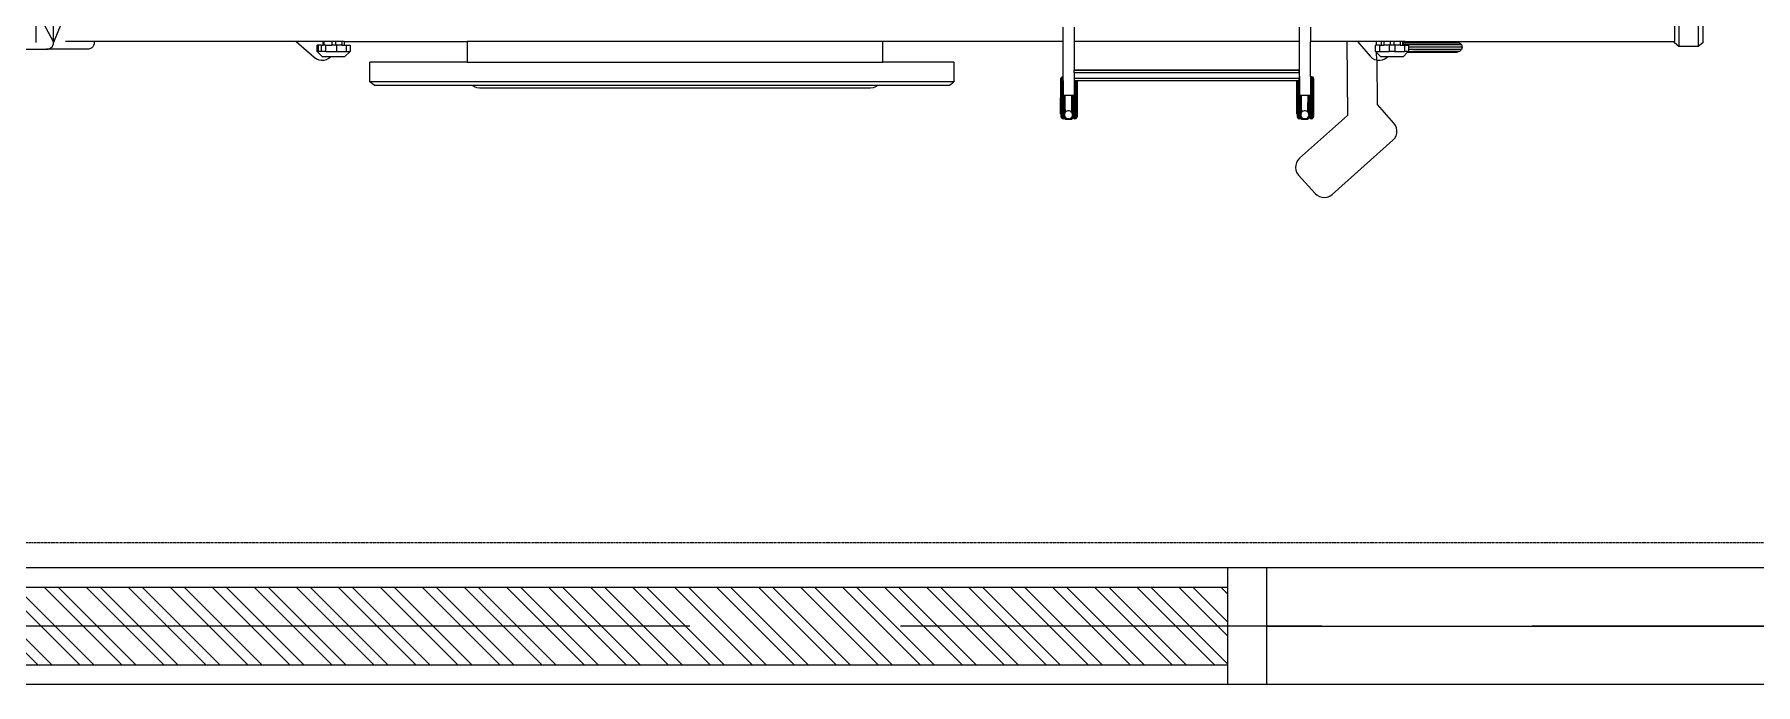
# Model space of a CAD drawing. Header units: millimetres. Extents: x -280308 to 6402717, y -14 to 2073074.
# Drawn here: x 13643 to 15850, y 256367 to 257200 of the extents above; entities that cross this region are included whole.
import ezdxf
from ezdxf.enums import TextEntityAlignment as Align

# ---------------------------------------------------------------- set-up
doc = ezdxf.new("R2010")
doc.units = ezdxf.units.MM
doc.linetypes.add('ACAD_ISO08W100', pattern=[36, 24, -3, 6, -3])
doc.linetypes.add('DASHED2', pattern=[0.375, 0.25, -0.125])
doc.layers.get('0').update_dxf_attribs({"lineweight": 0})
for name, color, linetype, lineweight in [('A-ALINE-3', 111, 'Continuous', 15), ('A-ALINE-6', 117, 'Continuous', 9), ('A-ANNOTATION', 144, 'Continuous', 0), ('A-FURN-EQPM', 177, 'Continuous', 0)]:
    doc.layers.add(name, color=color, linetype=linetype, lineweight=lineweight)
doc.layers.add('A-FILL-1', color=7, linetype='Continuous', lineweight=0, true_color=0x454545)
doc.layers.add('A-TEXT', color=254, linetype='Continuous')
doc.styles.get("Standard").update_dxf_attribs({"font": 'arial.ttf'})

# ---------------------------------------------------------------- blocks, each defined once
blk = doc.blocks.new('*U539')
at = {"layer": 'A-ANNOTATION', "linetype": 'ACAD_ISO08W100', "ltscale": 0.25}
blk.add_lwpolyline([(0, -7.6411), (0, -228.3482)], dxfattribs=at)
at = {"layer": 'A-TEXT'}
blk.add_attdef('N', text='', height=0.9, dxfattribs=at).set_placement((0, 2.75), align=Align.MIDDLE_CENTER)
blk = doc.blocks.new('A$Cf37525da')
at = {"color": 124, "xscale": -360.0000000000001, "yscale": 360.0000000000001, "zscale": 360.0000000000001, "rotation": 270}
blk.add_blockref('*U539', (4643.8, -19600), dxfattribs=at)
blk = doc.blocks.new('A$C869c044f')
at = {"layer": 'A-FILL-1', "ltscale": 0.25}
h = blk.add_hatch(dxfattribs=at)
h.set_pattern_fill('ANSI32', color=256, scale=4, angle=270)
h.set_pattern_definition([(315, (89059.34, 69570.53), (26.940768, 26.940768), []), (315, (89059.34, 69552.57), (26.940768, 26.940768), [])])
h.paths.add_polyline_path([(49217.2, -35107.7), (49217.2, -35007.7), (43917.2, -35007.7), (43917.2, -35107.7)])
h.paths.add_polyline_path([(49592.2, -35107.7), (49592.2, -35007.7), (49217.2, -35007.7), (49217.2, -35107.7)])
h.paths.add_polyline_path([(71317.2, -35007.7), (71317.2, -35107.7), (72667.2, -35107.7), (72667.2, -35007.7)])
h.paths.add_polyline_path([(65679.7, -35107.7), (65679.7, -35007.7), (50592.2, -35007.7), (50592.2, -35107.7)])
h.paths.add_polyline_path([(66679.7, -35007.7), (66679.7, -35107.7), (70317.2, -35107.7), (70317.2, -35007.7)])
at = {"layer": 'A-ALINE-3', "linetype": 'Continuous'}
for points in [[(50592.2, -35007.7), (65679.7, -35007.7)], [(65679.7, -35107.7), (50592.2, -35107.7)]]:
    blk.add_lwpolyline(points, dxfattribs=at)
at = {"layer": 'A-ALINE-6'}
for p, q in [((65729.7, -35132.7), (65729.7, -34982.7)), ((65729.7, -35057.7), (66629.7, -35057.7))]:
    blk.add_line(p, q, dxfattribs=at)
blk.add_lwpolyline([(49217.2, -34982.7), (72667.2, -34982.7), (72667.2, -35132.7), (49217.2, -35132.7)], dxfattribs=at)
blk.add_lwpolyline([(65679.7, -34982.7), (66679.7, -34982.7), (66679.7, -35132.7), (65679.7, -35132.7)], close=True, dxfattribs=at)
blk = doc.blocks.new('A$C872eac23')
at = {"color": 0, "linetype": 'ByBlock', "lineweight": -2}
for p, q in [((0.5416, -0.0018), (0.5416, -0.0511)), ((0.4909, -0.0378), (0.5317, -0.0594)), ((0.5331, -0.0378), (0.4909, -0.0378)), ((0.5327, -0.06), (0.4982, -0.06)), ((0.5099, -0.0694), (0.5327, -0.06)), ((0.5317, -0.0595), (0.5317, -0.0594)), ((0.5317, -0.0594), (0.5327, -0.06)), ((0.5348, -0.0597), (0.5327, -0.06)), ((0.5366, -0.0591), (0.5348, -0.0597)), ((0.5383, -0.058), (0.5366, -0.0591)), ((0.5396, -0.0566), (0.5383, -0.058)), ((0.5407, -0.055), (0.5396, -0.0566)), ((0.5413, -0.0531), (0.5407, -0.055)), ((0.5416, -0.0511), (0.5413, -0.0531)), ((0.5416, -0.1034), (0.5416, -0.0511)), ((0.5317, -0.1122), (0.5317, -0.0752)), ((0.5366, -0.1113), (0.5383, -0.1103)), ((0.5383, -0.1103), (0.5396, -0.1089)), ((0.5396, -0.1089), (0.5407, -0.1072)), ((0.5407, -0.1072), (0.5413, -0.1054)), ((0.5413, -0.1054), (0.5416, -0.1034)), ((0.5317, -0.1122), (0.5327, -0.1122)), ((0.5317, -0.371), (0.5317, -0.1122)), ((0.5327, -0.1122), (0.5348, -0.112)), ((0.5348, -0.112), (0.5366, -0.1113)), ((0.5317, -0.371), (0.5519, -0.3941)), ((0.5317, -0.4056), (0.5317, -0.371)), ((0.5519, -0.3941), (0.5539, -0.397)), ((0.5539, -0.397), (0.5551, -0.4002)), ((0.5363, -0.4056), (0.5317, -0.4056)), ((0.5317, -0.4064), (0.5317, -0.4056)), ((0.5317, -0.4064), (0.5363, -0.4064)), ((0.5317, -0.4167), (0.5317, -0.4064)), ((0.5317, -0.4167), (0.5363, -0.4167)), ((0.5317, -0.4214), (0.5317, -0.4167)), ((0.5363, -0.3993), (0.5363, -0.3981)), ((0.5444, -0.3981), (0.5363, -0.3981)), ((0.5363, -0.403), (0.5363, -0.3993)), ((0.5363, -0.3993), (0.5444, -0.3993)), ((0.5363, -0.403), (0.5363, -0.4056)), ((0.5363, -0.403), (0.5444, -0.403)), ((0.5363, -0.4064), (0.5363, -0.4056)), ((0.5363, -0.4086), (0.5363, -0.4064)), ((0.5363, -0.4086), (0.5444, -0.4086)), ((0.5363, -0.4086), (0.5363, -0.4167)), ((0.5363, -0.4214), (0.5363, -0.4167)), ((0.5444, -0.3993), (0.5444, -0.3981)), ((0.5511, -0.405), (0.5444, -0.3981)), ((0.5444, -0.403), (0.5444, -0.3993)), ((0.5444, -0.4086), (0.5444, -0.403)), ((0.5444, -0.4086), (0.5444, -0.4227)), ((0.5511, -0.4149), (0.5511, -0.405)), ((0.5528, -0.4131), (0.5511, -0.4149)), ((0.5511, -0.4332), (0.5511, -0.4149)), ((0.5545, -0.4101), (0.5528, -0.4131)), ((0.5554, -0.4069), (0.5545, -0.4101)), ((0.5551, -0.4002), (0.5556, -0.4035)), ((0.5556, -0.4035), (0.5554, -0.4069)), ((0.5317, -0.4214), (0.5363, -0.4214)), ((0.5317, -0.4294), (0.5317, -0.4214)), ((0.5317, -0.4294), (0.5363, -0.4294)), ((0.5317, -0.4326), (0.5317, -0.4294)), ((0.5317, -0.4326), (0.5363, -0.4326)), ((0.5317, -0.4326), (0.5317, -0.5902)), ((0.5363, -0.4227), (0.5363, -0.4214)), ((0.5363, -0.4227), (0.5444, -0.4227)), ((0.5363, -0.4294), (0.5363, -0.4227)), ((0.5363, -0.4294), (0.5363, -0.4326)), ((0.5363, -0.4326), (0.5363, -0.4352)), ((0.5363, -0.4352), (0.5444, -0.4352)), ((0.5363, -0.4352), (0.5363, -0.4401)), ((0.5363, -0.4401), (0.5444, -0.4401)), ((0.5444, -0.4227), (0.5444, -0.4352)), ((0.5444, -0.4401), (0.5511, -0.4332)), ((0.5444, -0.4352), (0.5444, -0.4401)), ((0.5834, -0.4657), (0.5579, -0.4657)), ((0.5579, -0.5902), (0.5579, -0.4657)), ((0.5875, -0.471), (0.5834, -0.4657)), ((0.5834, -1.2141), (0.5834, -0.4657)), ((0.5875, -0.471), (0.5875, -0.5962)), ((0.5317, -0.5902), (0.5579, -0.5902)), ((0.5317, -1.1233), (0.5317, -0.5902)), ((0.5579, -0.5902), (0.5579, -1.1233)), ((0.5875, -0.5962), (0.5893, -0.5991)), ((0.5875, -0.5962), (0.5875, -1.1173)), ((0.5893, -0.5991), (0.5905, -0.6024)), ((0.5905, -0.6024), (0.5909, -0.6061)), ((0.5909, -0.6061), (0.5909, -1.1074)), ((0.5579, -1.1233), (0.5317, -1.1233)), ((0.5317, -1.3546), (0.5317, -1.1233)), ((0.5579, -1.2141), (0.5579, -1.1233)), ((0.5893, -1.1144), (0.5875, -1.1173)), ((0.5875, -1.1173), (0.5875, -1.2088)), ((0.5905, -1.1111), (0.5893, -1.1144)), ((0.5909, -1.1074), (0.5905, -1.1111)), ((0.5875, -1.2088), (0.5834, -1.2141)), ((0.5579, -1.2141), (0.5834, -1.2141)), ((0.5317, -1.3546), (0.5133, -1.3546)), ((0.5767, -1.3546), (0.5317, -1.3546)), ((0.577, -1.353), (0.5766, -1.3544)), ((0.5766, -1.3544), (0.5767, -1.3546)), ((0.5821, -1.3544), (0.5766, -1.3544)), ((0.582, -1.3546), (0.5767, -1.3546)), ((0.578, -1.352), (0.577, -1.353)), ((0.577, -1.353), (0.6302, -1.353)), ((0.5781, -1.352), (0.578, -1.352)), ((0.5793, -1.3517), (0.5781, -1.352)), ((0.5781, -1.352), (0.629, -1.352)), ((0.5828, -1.3517), (0.5793, -1.3517)), ((0.582, -1.3546), (0.5821, -1.3544)), ((0.5822, -1.3546), (0.582, -1.3546)), ((0.5821, -1.3544), (0.5822, -1.3544)), ((0.5822, -1.3544), (0.6306, -1.3543)), ((0.5822, -1.3544), (0.5822, -1.3546)), ((0.5822, -1.3546), (0.6005, -1.3546)), ((0.583, -1.3513), (0.5828, -1.3517)), ((0.5828, -1.3517), (0.6247, -1.3516)), ((0.6245, -1.3512), (0.583, -1.3513)), ((0.6005, -1.3546), (0.6005, -1.3557)), ((0.6005, -1.3557), (0.6005, -1.356)), ((0.6005, -1.3557), (0.6302, -1.3557)), ((0.6005, -1.356), (0.6005, -1.3572)), ((0.6005, -1.3572), (0.6005, -1.3654)), ((0.6189, -1.3572), (0.6005, -1.3572)), ((0.6005, -1.3654), (0.6005, -1.3667)), ((0.6189, -1.3654), (0.6005, -1.3654)), ((0.6005, -1.3667), (0.6005, -1.3669)), ((0.6005, -1.3667), (0.6253, -1.3667)), ((0.6005, -1.3669), (0.6005, -1.3673)), ((0.6005, -1.3669), (0.6253, -1.3669)), ((0.6005, -1.3673), (0.629, -1.3672)), ((0.6005, -1.3673), (0.6005, -1.3683)), ((0.6005, -1.3683), (0.6302, -1.3682)), ((0.6085, -1.3559), (0.6099, -1.3559)), ((0.6129, -1.3559), (0.6149, -1.3559)), ((0.617, -1.3559), (0.6191, -1.3559)), ((0.6189, -1.3572), (0.6227, -1.3571)), ((0.6228, -1.3655), (0.6189, -1.3654)), ((0.6271, -1.3559), (0.6205, -1.3559)), ((0.6205, -1.3613), (0.6206, -1.3603)), ((0.6206, -1.3623), (0.6205, -1.3613)), ((0.6206, -1.3603), (0.6209, -1.3593)), ((0.6209, -1.3633), (0.6206, -1.3623)), ((0.6209, -1.3593), (0.6214, -1.3584)), ((0.6214, -1.3642), (0.6209, -1.3633)), ((0.6214, -1.3584), (0.622, -1.3576)), ((0.6221, -1.3649), (0.6214, -1.3642)), ((0.622, -1.3576), (0.6227, -1.3571)), ((0.6228, -1.3655), (0.6221, -1.3649)), ((0.6227, -1.3571), (0.6228, -1.357)), ((0.6228, -1.357), (0.6237, -1.3565)), ((0.6228, -1.3656), (0.6228, -1.3655)), ((0.6237, -1.3661), (0.6228, -1.3656)), ((0.6237, -1.3565), (0.6247, -1.3562)), ((0.6247, -1.3663), (0.6237, -1.3661)), ((0.6247, -1.3516), (0.6245, -1.3512)), ((0.6247, -1.3516), (0.6277, -1.3516)), ((0.6247, -1.3562), (0.6257, -1.3561)), ((0.6257, -1.3664), (0.6247, -1.3663)), ((0.6253, -1.3667), (0.6253, -1.3669)), ((0.6253, -1.3667), (0.6301, -1.3667)), ((0.6253, -1.3669), (0.6278, -1.3669)), ((0.6257, -1.3561), (0.6267, -1.3562)), ((0.6257, -1.3561), (0.6257, -1.3561)), ((0.6257, -1.3664), (0.6267, -1.3663)), ((0.6267, -1.3562), (0.6277, -1.3565)), ((0.6277, -1.3661), (0.6267, -1.3663)), ((0.6287, -1.3559), (0.6275, -1.3559)), ((0.6277, -1.3516), (0.6278, -1.3516)), ((0.6277, -1.3516), (0.6277, -1.3516)), ((0.6277, -1.3565), (0.6286, -1.357)), ((0.6286, -1.3656), (0.6277, -1.3661)), ((0.6278, -1.3516), (0.629, -1.352)), ((0.6278, -1.3669), (0.629, -1.3672)), ((0.6288, -1.3572), (0.6286, -1.357)), ((0.6286, -1.3656), (0.6289, -1.3654)), ((0.6288, -1.3654), (0.6286, -1.3656)), ((0.6288, -1.3572), (0.6289, -1.3572)), ((0.6288, -1.3572), (0.6293, -1.3576)), ((0.6294, -1.3649), (0.6288, -1.3654)), ((0.6288, -1.3654), (0.6289, -1.3654)), ((0.6289, -1.3572), (0.6293, -1.3576)), ((0.6289, -1.3572), (0.631, -1.3572)), ((0.6289, -1.3654), (0.6304, -1.3654)), ((0.629, -1.352), (0.6292, -1.352)), ((0.629, -1.3672), (0.6292, -1.3672)), ((0.6291, -1.3559), (0.6297, -1.3559)), ((0.6292, -1.352), (0.6302, -1.353)), ((0.6292, -1.3672), (0.6302, -1.3682)), ((0.6293, -1.3576), (0.63, -1.3584)), ((0.63, -1.3641), (0.6294, -1.3649)), ((0.63, -1.3559), (0.6298, -1.3559)), ((0.6302, -1.3557), (0.63, -1.3559)), ((0.6301, -1.3559), (0.63, -1.3559)), ((0.6305, -1.3593), (0.63, -1.3584)), ((0.6305, -1.3633), (0.63, -1.3641)), ((0.631, -1.3572), (0.6301, -1.3559)), ((0.631, -1.3654), (0.6301, -1.3667)), ((0.6302, -1.353), (0.6306, -1.3543)), ((0.6306, -1.3543), (0.6302, -1.3557)), ((0.6302, -1.3682), (0.6306, -1.3696)), ((0.631, -1.3654), (0.6304, -1.3654)), ((0.6308, -1.3603), (0.6305, -1.3593)), ((0.6308, -1.3623), (0.6305, -1.3633)), ((0.6309, -1.3613), (0.6308, -1.3603)), ((0.6308, -1.3623), (0.6309, -1.3613)), ((0.631, -1.3572), (0.631, -1.3654)), ((0.5133, -1.3687), (0.5317, -1.3687)), ((0.5317, -1.6575), (0.5317, -1.3687)), ((0.5317, -1.3687), (0.5679, -1.3687)), ((0.5679, -1.3687), (0.5679, -1.6573)), ((0.5679, -1.3687), (0.5683, -1.3687)), ((0.5683, -1.3687), (0.5683, -1.6573)), ((0.5714, -1.3687), (0.5683, -1.3687)), ((0.5714, -1.3687), (0.5714, -1.6573)), ((0.5714, -1.3687), (0.5786, -1.3687)), ((0.5786, -1.3687), (0.5786, -1.6573)), ((0.5786, -1.3687), (0.5818, -1.3687)), ((0.5818, -1.3687), (0.5818, -1.6573)), ((0.5818, -1.3687), (0.5822, -1.3687)), ((0.5822, -1.3697), (0.5822, -1.3687)), ((0.5822, -1.3687), (0.6005, -1.3687)), ((0.5822, -1.3697), (0.6306, -1.3696)), ((0.5822, -1.3711), (0.5822, -1.3697)), ((0.5822, -1.3711), (0.6302, -1.371)), ((0.5822, -1.3721), (0.5822, -1.3711)), ((0.5822, -1.3721), (0.6291, -1.372)), ((0.5822, -1.3724), (0.5822, -1.3721)), ((0.5822, -1.6547), (0.5822, -1.3724)), ((0.5822, -1.3724), (0.583, -1.3724)), ((0.583, -1.3724), (0.583, -1.3725)), ((0.6246, -1.3724), (0.583, -1.3724)), ((0.583, -1.3725), (0.6245, -1.3725)), ((0.6005, -1.3683), (0.6005, -1.3687)), ((0.6246, -1.3724), (0.6245, -1.3725)), ((0.6246, -1.3724), (0.6277, -1.3724)), ((0.6278, -1.3723), (0.6277, -1.3724)), ((0.6279, -1.3724), (0.6278, -1.3723)), ((0.6291, -1.372), (0.6279, -1.3724)), ((0.6291, -1.372), (0.6292, -1.372)), ((0.6302, -1.371), (0.6292, -1.372)), ((0.6306, -1.3696), (0.6302, -1.371)), ((0.5822, -1.655), (0.5822, -1.6547)), ((0.5822, -1.6547), (0.5828, -1.6547)), ((0.5822, -1.656), (0.5822, -1.655)), ((0.5822, -1.655), (0.629, -1.655)), ((0.583, -1.6543), (0.5828, -1.6547)), ((0.5828, -1.6547), (0.6247, -1.6546)), ((0.6245, -1.6542), (0.583, -1.6543)), ((0.6247, -1.6546), (0.6245, -1.6542)), ((0.6247, -1.6546), (0.6277, -1.6546)), ((0.6277, -1.6546), (0.6278, -1.6546)), ((0.6277, -1.6546), (0.6277, -1.6546)), ((0.6278, -1.6546), (0.629, -1.655)), ((0.6292, -1.655), (0.629, -1.655)), ((0.6292, -1.655), (0.6302, -1.656)), ((0.6837, -1.6552), (0.6867, -1.6536)), ((0.6867, -1.6536), (0.69, -1.6527)), ((0.69, -1.6527), (0.6933, -1.6525)), ((0.6933, -1.6525), (0.6967, -1.653)), ((0.6967, -1.653), (0.6999, -1.6543)), ((0.6999, -1.6543), (0.7028, -1.6563)), ((0.5317, -1.6575), (0.5133, -1.6575)), ((0.5133, -1.6716), (0.5317, -1.6716)), ((0.5766, -1.6575), (0.5317, -1.6575)), ((0.5317, -1.7181), (0.5317, -1.6716)), ((0.5769, -1.6716), (0.5317, -1.6716)), ((0.5679, -1.6573), (0.5683, -1.6573)), ((0.5714, -1.6573), (0.5683, -1.6573)), ((0.5714, -1.6573), (0.5766, -1.6573)), ((0.5766, -1.6573), (0.5766, -1.6574)), ((0.5766, -1.6573), (0.5786, -1.6573)), ((0.5766, -1.6574), (0.5766, -1.6575)), ((0.5766, -1.6574), (0.5821, -1.6574)), ((0.5821, -1.6575), (0.5766, -1.6575)), ((0.5769, -1.6716), (0.5766, -1.6727)), ((0.5766, -1.6727), (0.6306, -1.6726)), ((0.5766, -1.6727), (0.577, -1.6741)), ((0.5769, -1.6716), (0.6005, -1.6716)), ((0.577, -1.6741), (0.6302, -1.674)), ((0.577, -1.6741), (0.578, -1.6751)), ((0.5782, -1.6751), (0.578, -1.6751)), ((0.5782, -1.6751), (0.6291, -1.675)), ((0.5782, -1.6751), (0.5794, -1.6754)), ((0.5818, -1.6573), (0.5786, -1.6573)), ((0.5794, -1.6754), (0.583, -1.6754)), ((0.5818, -1.6573), (0.5822, -1.6573)), ((0.5821, -1.6575), (0.5821, -1.6574)), ((0.5821, -1.6574), (0.5822, -1.6574)), ((0.5822, -1.6575), (0.5821, -1.6575)), ((0.5822, -1.6573), (0.5822, -1.656)), ((0.5822, -1.656), (0.6302, -1.656)), ((0.5822, -1.6574), (0.6306, -1.6573)), ((0.5822, -1.6574), (0.5822, -1.6575)), ((0.5822, -1.6575), (0.6005, -1.6575)), ((0.583, -1.6754), (0.583, -1.6756)), ((0.583, -1.6754), (0.6246, -1.6754)), ((0.583, -1.6756), (0.6245, -1.6755)), ((0.6005, -1.6575), (0.6005, -1.6587)), ((0.6005, -1.6587), (0.6005, -1.659)), ((0.6005, -1.6587), (0.6302, -1.6587)), ((0.6005, -1.659), (0.6005, -1.6602)), ((0.6005, -1.6602), (0.6005, -1.6685)), ((0.6189, -1.6602), (0.6005, -1.6602)), ((0.6189, -1.6684), (0.6005, -1.6685)), ((0.6005, -1.6685), (0.6005, -1.6697)), ((0.6005, -1.6697), (0.6005, -1.6699)), ((0.6005, -1.6697), (0.6253, -1.6697)), ((0.6005, -1.6699), (0.6005, -1.6703)), ((0.6005, -1.6699), (0.6253, -1.6699)), ((0.6005, -1.6703), (0.6005, -1.6713)), ((0.6005, -1.6703), (0.629, -1.6703)), ((0.6005, -1.6713), (0.6005, -1.6716)), ((0.6005, -1.6713), (0.6302, -1.6713)), ((0.6085, -1.659), (0.6099, -1.659)), ((0.6129, -1.659), (0.6149, -1.659)), ((0.617, -1.6589), (0.6191, -1.6589)), ((0.6189, -1.6602), (0.6227, -1.6601)), ((0.6228, -1.6685), (0.6189, -1.6684)), ((0.6271, -1.6589), (0.6205, -1.6589)), ((0.6205, -1.6643), (0.6206, -1.6633)), ((0.6206, -1.6653), (0.6205, -1.6643)), ((0.6206, -1.6633), (0.6209, -1.6623)), ((0.6209, -1.6663), (0.6206, -1.6653)), ((0.6209, -1.6623), (0.6214, -1.6614)), ((0.6214, -1.6672), (0.6209, -1.6663)), ((0.6214, -1.6614), (0.622, -1.6606)), ((0.6221, -1.668), (0.6214, -1.6672)), ((0.622, -1.6606), (0.6227, -1.6601)), ((0.6228, -1.6685), (0.6221, -1.668)), ((0.6227, -1.6601), (0.6228, -1.66)), ((0.6228, -1.66), (0.6237, -1.6595)), ((0.6228, -1.6686), (0.6228, -1.6685)), ((0.6237, -1.6691), (0.6228, -1.6686)), ((0.6237, -1.6595), (0.6247, -1.6592)), ((0.6247, -1.6694), (0.6237, -1.6691)), ((0.6246, -1.6754), (0.6245, -1.6755)), ((0.6246, -1.6754), (0.6279, -1.6754)), ((0.6247, -1.6592), (0.6257, -1.6591)), ((0.6257, -1.6695), (0.6247, -1.6694)), ((0.6253, -1.6697), (0.6253, -1.6699)), ((0.6253, -1.6697), (0.6301, -1.6697)), ((0.6253, -1.6699), (0.6277, -1.6699)), ((0.6257, -1.6591), (0.6267, -1.6592)), ((0.6257, -1.6591), (0.6257, -1.6591)), ((0.6257, -1.6695), (0.6267, -1.6694)), ((0.6263, -1.719), (0.6811, -1.6576)), ((0.6267, -1.6592), (0.6277, -1.6595)), ((0.6277, -1.6691), (0.6267, -1.6694)), ((0.6287, -1.6589), (0.6275, -1.6589)), ((0.6277, -1.6595), (0.6286, -1.66)), ((0.6286, -1.6686), (0.6277, -1.6691)), ((0.6278, -1.6699), (0.6277, -1.6699)), ((0.6278, -1.6699), (0.6278, -1.6699)), ((0.6278, -1.6699), (0.629, -1.6703)), ((0.6291, -1.675), (0.6279, -1.6754)), ((0.6288, -1.6602), (0.6286, -1.66)), ((0.6286, -1.6686), (0.6289, -1.6684)), ((0.6288, -1.6684), (0.6286, -1.6686)), ((0.6288, -1.6602), (0.6289, -1.6602)), ((0.6288, -1.6602), (0.6293, -1.6606)), ((0.6294, -1.6679), (0.6288, -1.6684)), ((0.6288, -1.6684), (0.6289, -1.6684)), ((0.6289, -1.6602), (0.6293, -1.6606)), ((0.6289, -1.6602), (0.631, -1.6602)), ((0.6289, -1.6684), (0.6304, -1.6684)), ((0.629, -1.6703), (0.6292, -1.6703)), ((0.6291, -1.6589), (0.6297, -1.6589)), ((0.6292, -1.675), (0.6291, -1.675)), ((0.6292, -1.6703), (0.6302, -1.6713)), ((0.6302, -1.674), (0.6292, -1.675)), ((0.6293, -1.6606), (0.63, -1.6614)), ((0.63, -1.6672), (0.6294, -1.6679)), ((0.63, -1.6589), (0.6298, -1.6589)), ((0.6302, -1.6587), (0.63, -1.6589)), ((0.6301, -1.6589), (0.63, -1.6589)), ((0.6305, -1.6623), (0.63, -1.6614)), ((0.6305, -1.6663), (0.63, -1.6672)), ((0.631, -1.6602), (0.6301, -1.6589)), ((0.631, -1.6684), (0.6301, -1.6697)), ((0.6302, -1.656), (0.6306, -1.6573)), ((0.6306, -1.6573), (0.6302, -1.6587)), ((0.6302, -1.6713), (0.6306, -1.6726)), ((0.6306, -1.6726), (0.6302, -1.674)), ((0.631, -1.6684), (0.6304, -1.6684)), ((0.6308, -1.6633), (0.6305, -1.6623)), ((0.6308, -1.6653), (0.6305, -1.6663)), ((0.6309, -1.6643), (0.6308, -1.6633)), ((0.6308, -1.6653), (0.6309, -1.6643)), ((0.631, -1.6602), (0.631, -1.6684)), ((0.6811, -1.6576), (0.6837, -1.6552)), ((0.7028, -1.6563), (0.7265, -1.6775)), ((0.7277, -1.6992), (0.658, -1.7773)), ((0.7265, -1.6775), (0.7288, -1.6801)), ((0.7298, -1.6963), (0.7277, -1.6992)), ((0.7288, -1.6801), (0.7305, -1.6831)), ((0.7311, -1.6931), (0.7298, -1.6963)), ((0.7305, -1.6831), (0.7314, -1.6864)), ((0.7316, -1.6898), (0.7311, -1.6931)), ((0.7314, -1.6864), (0.7316, -1.6898)), ((0.5317, -1.7181), (0.6263, -1.719)), ((0.5317, -1.7319), (0.5317, -1.7181)), ((0.5317, -1.7319), (0.5504, -1.7483)), ((0.5317, -1.7563), (0.5317, -1.7319)), ((0.5363, -1.7563), (0.5317, -1.7563)), ((0.5317, -1.7626), (0.5317, -1.7563)), ((0.5363, -1.7626), (0.5317, -1.7626)), ((0.5317, -1.7658), (0.5317, -1.7626)), ((0.5444, -1.7551), (0.5363, -1.7551)), ((0.5363, -1.7563), (0.5363, -1.7551)), ((0.5363, -1.76), (0.5363, -1.7563)), ((0.5363, -1.76), (0.5363, -1.7626)), ((0.5363, -1.76), (0.5444, -1.76)), ((0.5363, -1.7626), (0.5363, -1.7658)), ((0.5456, -1.7564), (0.5444, -1.7551)), ((0.5444, -1.7551), (0.5444, -1.76)), ((0.5444, -1.76), (0.5444, -1.7725)), ((0.5511, -1.762), (0.5456, -1.7564)), ((0.5552, -1.7565), (0.5456, -1.7564)), ((0.5504, -1.7483), (0.5528, -1.7509)), ((0.5511, -1.7708), (0.5511, -1.762)), ((0.5528, -1.7509), (0.5545, -1.7539)), ((0.5551, -1.7638), (0.5539, -1.767)), ((0.5545, -1.7539), (0.5552, -1.7565)), ((0.5556, -1.7605), (0.5551, -1.7638)), ((0.5552, -1.7565), (0.6122, -1.757)), ((0.5552, -1.7565), (0.5554, -1.7571)), ((0.5554, -1.7571), (0.5556, -1.7605)), ((0.6122, -1.757), (0.6126, -1.7574)), ((0.6364, -1.7786), (0.6126, -1.7574)), ((0.5317, -1.7658), (0.5363, -1.7658)), ((0.5317, -1.7738), (0.5317, -1.7658)), ((0.5317, -1.7738), (0.5363, -1.7738)), ((0.5317, -1.7785), (0.5317, -1.7738)), ((0.5317, -1.7785), (0.5363, -1.7785)), ((0.5317, -1.7865), (0.5317, -1.7785)), ((0.5317, -1.7865), (0.5363, -1.7865)), ((0.5317, -1.7896), (0.5317, -1.7865)), ((0.5363, -1.7725), (0.5363, -1.7658)), ((0.5363, -1.7725), (0.5444, -1.7725)), ((0.5363, -1.7738), (0.5363, -1.7725)), ((0.5363, -1.7785), (0.5363, -1.7738)), ((0.5363, -1.7798), (0.5363, -1.7785)), ((0.5363, -1.7798), (0.5444, -1.7798)), ((0.5363, -1.7865), (0.5363, -1.7798)), ((0.5363, -1.7865), (0.5363, -1.7896)), ((0.5444, -1.7798), (0.5444, -1.7725)), ((0.5444, -1.7798), (0.5444, -1.7922)), ((0.5519, -1.7699), (0.5511, -1.7708)), ((0.5511, -1.7903), (0.5511, -1.7708)), ((0.5539, -1.767), (0.5519, -1.7699)), ((0.6393, -1.7806), (0.6364, -1.7786)), ((0.6424, -1.7819), (0.6393, -1.7806)), ((0.6458, -1.7825), (0.6424, -1.7819)), ((0.6491, -1.7823), (0.6458, -1.7825)), ((0.6524, -1.7813), (0.6491, -1.7823)), ((0.6554, -1.7797), (0.6524, -1.7813)), ((0.658, -1.7773), (0.6554, -1.7797)), ((0.5317, -1.7896), (0.5346, -1.7896)), ((0.5317, -1.7929), (0.5317, -1.7896)), ((0.5319, -1.7928), (0.5317, -1.7929)), ((0.5317, -1.7929), (0.5317, -1.8641)), ((0.5324, -1.7922), (0.5319, -1.7928)), ((0.5319, -1.8528), (0.5319, -1.7928)), ((0.5333, -1.7912), (0.5324, -1.7922)), ((0.5324, -1.7922), (0.5324, -1.8528)), ((0.5346, -1.7896), (0.5333, -1.7912)), ((0.5333, -1.7912), (0.5333, -1.8627)), ((0.5346, -1.7896), (0.5356, -1.7896)), ((0.5356, -1.7896), (0.5363, -1.7896)), ((0.5356, -1.7896), (0.5356, -1.8651)), ((0.5363, -1.7896), (0.5363, -1.7922)), ((0.5363, -1.7922), (0.5444, -1.7922)), ((0.5363, -1.7922), (0.5363, -1.7971)), ((0.5363, -1.7971), (0.5388, -1.7971)), ((0.5388, -1.7971), (0.542, -1.7971)), ((0.5388, -1.866), (0.5388, -1.7971)), ((0.542, -1.7971), (0.5444, -1.7971)), ((0.542, -1.8651), (0.542, -1.7971)), ((0.5444, -1.7959), (0.5444, -1.7922)), ((0.5444, -1.7971), (0.5444, -1.7959)), ((0.5444, -1.7971), (0.5452, -1.7962)), ((0.5444, -1.7971), (0.5444, -1.7971)), ((0.5444, -1.7971), (0.5444, -1.8027)), ((0.5444, -1.8627), (0.5444, -1.8027)), ((0.5452, -1.7962), (0.5455, -1.7959)), ((0.5452, -1.7962), (0.5452, -1.8511)), ((0.5455, -1.7959), (0.5511, -1.7903)), ((0.5455, -1.851), (0.5455, -1.7959)), ((0.5319, -1.8528), (0.5324, -1.8528)), ((0.5319, -1.864), (0.5319, -1.8528)), ((0.5324, -1.8595), (0.5324, -1.8528)), ((0.5452, -1.8511), (0.5455, -1.851)), ((0.5452, -1.8511), (0.5452, -1.8595)), ((0.5317, -1.8641), (0.5319, -1.864)), ((0.5317, -1.8641), (0.5317, -2.1382)), ((0.5324, -1.8595), (0.5333, -1.8627)), ((0.5333, -1.8627), (0.5356, -1.8651)), ((0.5356, -1.8651), (0.5388, -1.866)), ((0.5388, -1.866), (0.542, -1.8651)), ((0.542, -1.8651), (0.5444, -1.8627)), ((0.5444, -1.8627), (0.5452, -1.8595)), ((0.5084, -2.1382), (0.5317, -2.1382)), ((0.5335, -2.1382), (0.5317, -2.1382)), ((0.538, -2.1439), (0.5335, -2.1382)), ((-0.5378, -2.1439), (0.538, -2.1439)), ((0.538, -2.1688), (0.538, -2.1439)), ((-0.5378, -2.1688), (0.538, -2.1688)), ((0.3433, -2.1746), (0.5335, -2.1746)), ((0.5335, -2.1746), (0.538, -2.1688))]:
    blk.add_line(p, q, dxfattribs=at)
blk = doc.blocks.new('A$C0d7ccbfc')
at = {"color": 0, "linetype": 'DASHED2', "lineweight": -2, "ltscale": 5}
blk.add_lwpolyline([(48375, -10666.3), (44820.6, -10666.3), (44820.6, -12867.8), (48375, -12867.8)], close=True, dxfattribs=at)
at = {"color": 0, "linetype": 'ByBlock', "lineweight": -2, "xscale": -1000.000000000014, "yscale": 1000.000000000014, "zscale": 1000.000000000002, "rotation": 90}
blk.add_blockref('A$C872eac23', (44972, -11693.8), dxfattribs=at)
blk = doc.blocks.new('bb')
at = {"ltscale": 0.25}
blk.add_blockref('A$Cf37525da', (22310.4, 276041.5), dxfattribs=at)
blk.add_blockref('A$C869c044f', (-50506.8, 291499.2), dxfattribs=at)
at = {"layer": 'A-FURN-EQPM', "ltscale": 0.25}
blk.add_blockref('A$C0d7ccbfc', (-31364.6, 269416.5), dxfattribs=at)

msp = doc.modelspace()

# ---------------------------------------------------------------- block references
msp.add_blockref('bb', (0, 0))

doc.saveas('drawing.dxf')
